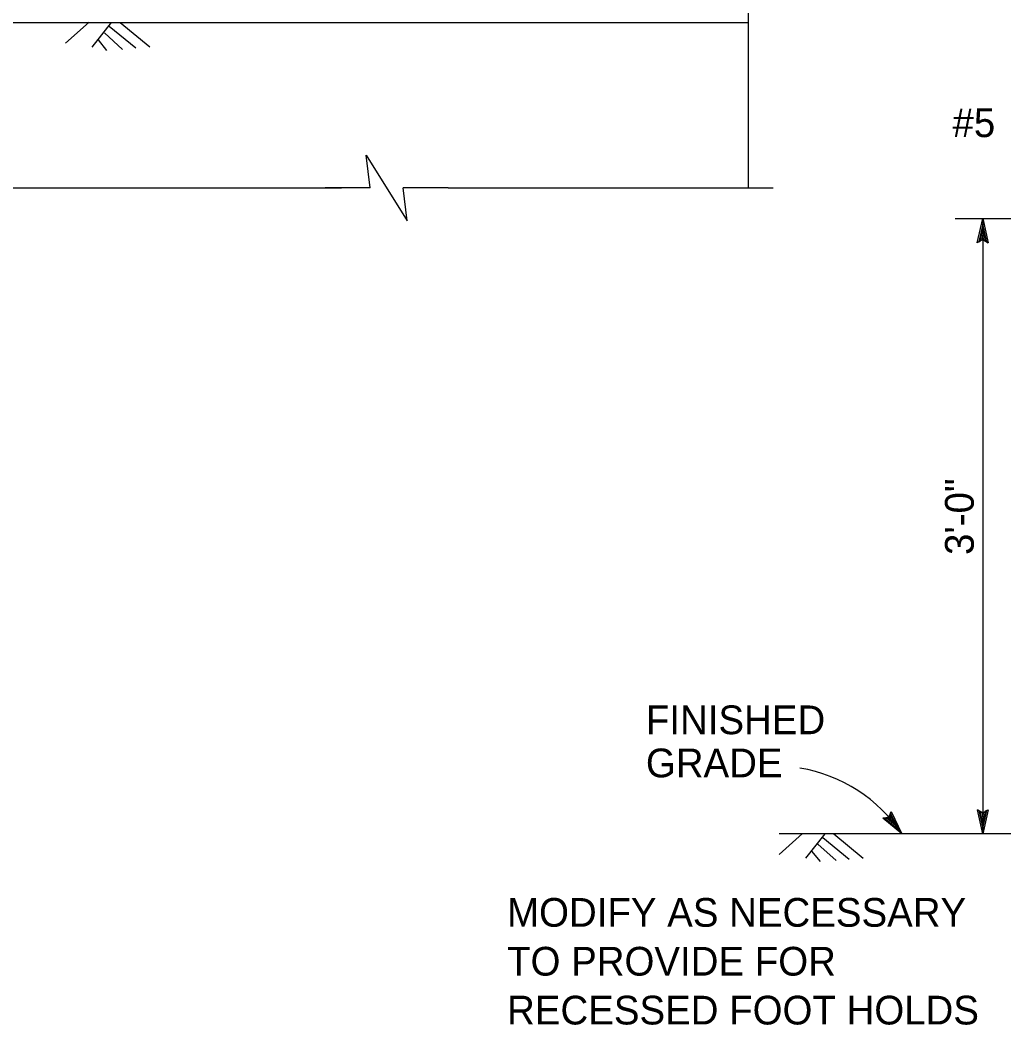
# Model space of a CAD drawing. Extents: x -893 to 867, y -474 to 712.
# Drawn here: x 308.8 to 548.4, y -147.2 to 97.5 of the extents above; entities that cross this region are included whole.
import ezdxf

# ---------------------------------------------------------------- set-up
doc = ezdxf.new("R2010")
doc.units = 0
for name, color, linetype in [('60 Nongeo Data', 7, 'Continuous'), ('pp_PRESENTATION', 7, 'Continuous'), ('str_Concrete-B', 7, 'Continuous'), ('str_Grades-A', 7, 'Continuous'), ('str_Text-A', 7, 'Continuous')]:
    doc.layers.add(name, color=color, linetype=linetype)

msp = doc.modelspace()

# ---------------------------------------------------------------- linework, layer by layer
at = {"layer": '60 Nongeo Data'}
for p, q in [((325.54, 97), (319.84, 91.93)), ((319.84, 96.99), (359.84, 96.99)), ((330.95, 96.96), (326.25, 90.98)), ((330.49, 96.07), (336.93, 90.76)), ((333.14, 96.94), (340.35, 91.01)), ((329.31, 94.41), (333.71, 90.41)), ((327.75, 92.7), (329.81, 90.17)), ((499.34, -100.55), (493.64, -105.62)), ((504.75, -100.59), (500.05, -106.57)), ((504.28, -101.48), (510.73, -106.79)), ((506.94, -100.61), (514.15, -106.54)), ((501.55, -104.85), (503.61, -107.38)), ((503.11, -103.13), (507.51, -107.14))]:
    msp.add_line(p, q, dxfattribs=at)
at = {"layer": 'pp_PRESENTATION'}
for p, q in [((394.06, 56.68), (383.06, 56.68)), ((413.06, 56.68), (402.06, 56.68))]:
    msp.add_line(p, q, dxfattribs=at)
msp.add_lwpolyline([(394.06, 56.68), (393.06, 64.68), (403.06, 48.68), (402.06, 56.68)], dxfattribs=at)
at = {"layer": 'str_Concrete-B'}
for p, q in [((486.19, 56.68), (486.19, 137.1)), ((61.72, 56.68), (387.05, 56.68)), ((413.06, 56.68), (492.18, 56.68))]:
    msp.add_line(p, q, dxfattribs=at)
at = {"layer": 'str_Grades-A'}
for p, q in [((-26.57, 96.99), (486.04, 96.99)), ((493.64, -100.56), (601.87, -100.56))]:
    msp.add_line(p, q, dxfattribs=at)
at = {"layer": 'str_Text-A'}
for p, q in [((536.51, 49.24), (619.55, 49.24)), ((543.25, 49.24), (543.25, -100.66))]:
    msp.add_line(p, q, dxfattribs=at)
for points in [[(541.93, 43.33), (543.25, 49.24), (544.56, 43.33), (544.21, 43.54), (543.26, 47.87), (542.28, 43.54), (542.63, 43.75), (543.25, 46.52), (543.87, 43.75), (543.52, 43.96), (543.25, 45.16), (542.98, 43.96), (543.25, 44.12), (544.56, 43.33), (543.25, 44.12)], [(520.95, -95.2), (523.57, -100.66), (518.89, -96.82), (519.29, -96.77), (522.72, -99.58), (520.81, -95.58), (520.66, -95.96), (521.89, -98.52), (519.69, -96.72), (520.1, -96.67), (521.05, -97.45), (520.52, -96.34), (520.4, -96.63), (518.89, -96.82), (520.4, -96.63)], [(544.57, -94.76), (543.25, -100.66), (541.94, -94.76), (542.29, -94.97), (543.25, -99.29), (544.22, -94.96), (543.87, -95.17), (543.26, -97.94), (542.64, -95.18), (542.99, -95.39), (543.26, -96.58), (543.53, -95.38), (543.25, -95.54), (541.94, -94.76), (543.25, -95.54)]]:
    msp.add_lwpolyline(points, close=True, dxfattribs=at)
msp.add_arc((492.62, -121.29), 37.19, 33.6906, 80.5483, dxfattribs=at)

# ---------------------------------------------------------------- texts
for s, p in [('#5   @ 8', (535.88, 69.05)), ('FINISHED', (461.19, -76.36)), ('GRADE', (461.19, -86.86)), ('MODIFY AS NECESSARY ', (427.38, -123.25)), ('TO PROVIDE FOR', (427.38, -135.15)), ('RECESSED FOOT HOLDS', (427.38, -147.05))]:
    msp.add_text(s, height=7, dxfattribs=at).set_placement(p)
msp.add_text('3\'-0"', height=7, rotation=90, dxfattribs=at).set_placement((541.06, -32.71))

doc.saveas('drawing.dxf')
